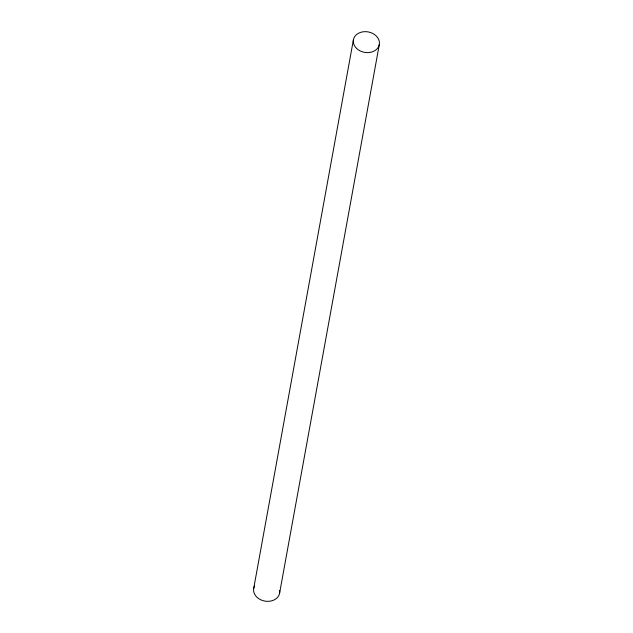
<?xml version="1.0" encoding="UTF-8"?>
<svg xmlns="http://www.w3.org/2000/svg" width="633" height="633" viewBox="0 0 633 633"><rect width="100%" height="100%" fill="white"/><g stroke="black" fill="none" stroke-linecap="round" stroke-linejoin="round"><path stroke-width="0.95" d="M253.698 588.461L353.42 39.729M279.58 593.271L379.302 44.539A13.166 10.389 10.3 0 0 361.554 32.093A13.166 10.389 10.3 0 0 358.223 49.77A13.166 10.389 10.3 0 0 379.302 44.539M279.636 590.549A13.166 10.389 10.3 0 1 264.721 601.073A13.166 10.389 10.3 0 1 254.632 585.905"/></g></svg>
